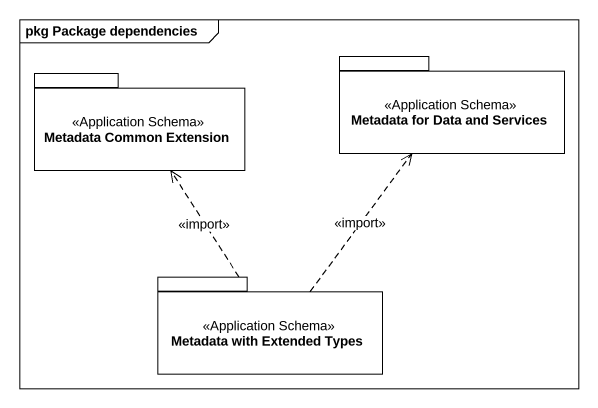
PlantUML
@startuml
mainframe pkg Package dependencies
package "Metadata Common Extension" as Metadata_Common_Extension <<Application Schema>> {
}
package "Metadata for Data and Services" as Metadata_for_Data_and <<Application Schema>> {
}
package "Metadata with Extended Types" as Metadata_with_Extended_Types <<Application Schema>> {
}
Metadata_with_Extended_Types .up.> Metadata_Common_Extension : <<import>>
Metadata_with_Extended_Types .up.> Metadata_for_Data_and : <<import>>
@enduml
